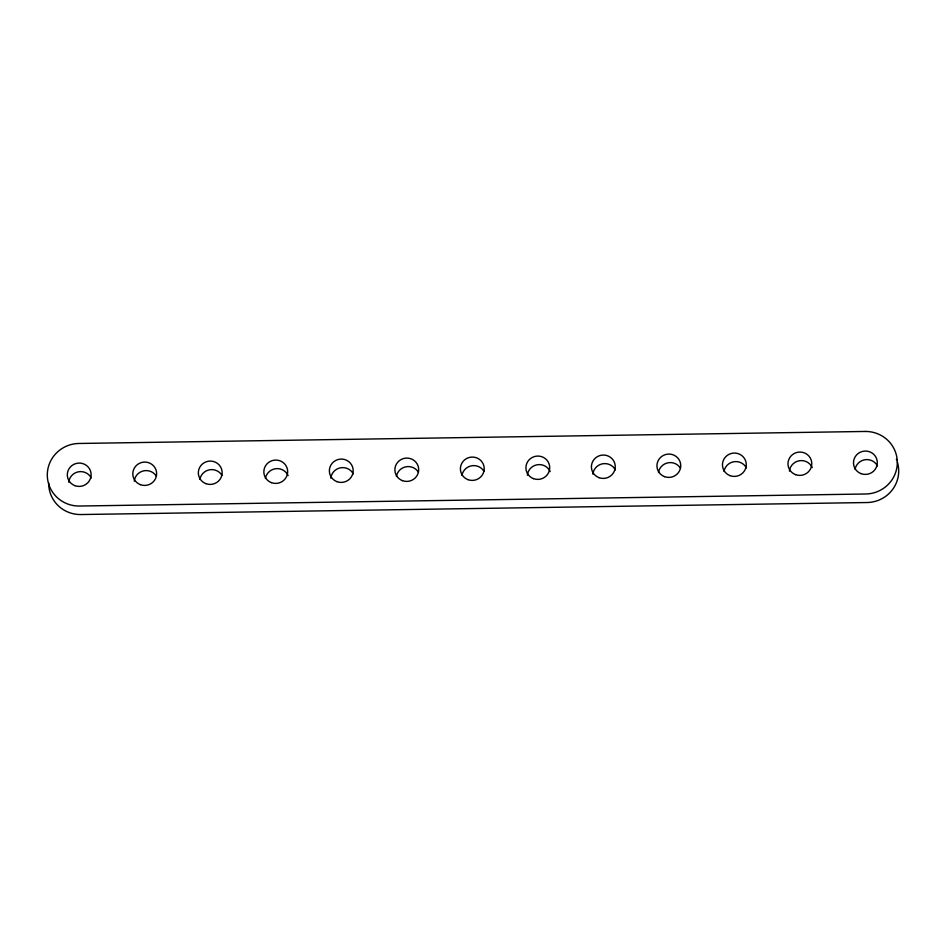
<?xml version="1.0" encoding="UTF-8"?>
<svg xmlns="http://www.w3.org/2000/svg" width="946" height="946" viewBox="0 0 946 946"><rect width="100%" height="100%" fill="white"/><g stroke="black" fill="none" stroke-linecap="round" stroke-linejoin="round"><path stroke-width="1.42" d="M48.778 485.724A31.928 31.265 -9.3 0 0 80.883 514.541L867.08 502.527A31.928 31.265 -9.3 0 0 897.352 462.05M48.719 484.742A31.928 31.265 -9.3 0 1 48.707 482.779M896.359 459.283A31.928 31.265 -9.3 0 1 896.713 460.194M68.751 482.188A11.92 11.671 -9.3 0 1 91.242 477.955M134.261 481.183A11.92 11.671 -9.3 0 1 156.409 476.311M199.878 479.456A11.92 11.671 -9.3 0 1 221.92 475.318M265.4 478.451A11.92 11.671 -9.3 0 1 288.104 475.613M330.816 478.179A11.92 11.671 -9.3 0 1 353.307 473.958M396.421 476.441A11.92 11.671 -9.3 0 1 418.475 472.302M461.944 475.448A11.92 11.671 -9.3 0 1 483.985 471.309M527.36 475.164A11.92 11.671 -9.3 0 1 550.17 471.605M592.882 474.171A11.92 11.671 -9.3 0 1 615.373 469.949M658.487 472.432A11.92 11.671 -9.3 0 1 680.529 468.305M724.009 471.439A11.92 11.671 -9.3 0 1 746.406 467.939M789.425 471.167A11.92 11.671 -9.3 0 1 812.236 467.608M855.042 469.429A11.92 11.671 -9.3 0 1 877.439 465.94M865.117 431.459L78.92 443.473A31.928 31.265 -9.3 0 0 47.3 475.235A31.928 31.265 -9.3 0 0 79.488 506.027L865.685 494.001A31.928 31.265 -9.3 0 0 897.305 462.239A31.928 31.265 -9.3 0 0 865.117 431.459M74.876 485.653A11.92 11.671 -9.3 0 0 90.982 472.917A11.92 11.671 -9.3 0 0 71.766 465.68A11.92 11.671 -9.3 0 0 74.876 485.653M140.386 484.659A11.92 11.671 -9.3 0 0 156.504 471.912A11.92 11.671 -9.3 0 0 137.276 464.687A11.92 11.671 -9.3 0 0 140.386 484.659M205.909 483.654A11.92 11.671 -9.3 0 0 222.014 470.907A11.92 11.671 -9.3 0 0 202.799 463.682A11.92 11.671 -9.3 0 0 205.909 483.654M271.419 482.649A11.92 11.671 -9.3 0 0 287.537 469.914A11.92 11.671 -9.3 0 0 268.309 462.677A11.92 11.671 -9.3 0 0 271.419 482.649M336.942 481.656A11.92 11.671 -9.3 0 0 353.047 468.909A11.92 11.671 -9.3 0 0 333.832 461.672A11.92 11.671 -9.3 0 0 336.942 481.656M402.452 480.651A11.92 11.671 -9.3 0 0 418.558 467.903A11.92 11.671 -9.3 0 0 399.342 460.678A11.92 11.671 -9.3 0 0 402.452 480.651M467.974 479.646A11.92 11.671 -9.3 0 0 484.08 466.898A11.92 11.671 -9.3 0 0 464.864 459.673A11.92 11.671 -9.3 0 0 467.974 479.646M533.485 478.641A11.92 11.671 -9.3 0 0 549.591 465.905A11.92 11.671 -9.3 0 0 530.375 458.668A11.92 11.671 -9.3 0 0 533.485 478.641M598.995 477.647A11.92 11.671 -9.3 0 0 615.113 464.9A11.92 11.671 -9.3 0 0 595.885 457.663A11.92 11.671 -9.3 0 0 598.995 477.647M664.518 476.642A11.92 11.671 -9.3 0 0 680.623 463.895A11.92 11.671 -9.3 0 0 661.408 456.67A11.92 11.671 -9.3 0 0 664.518 476.642M730.028 475.637A11.92 11.671 -9.3 0 0 746.146 462.901A11.92 11.671 -9.3 0 0 726.918 455.665A11.92 11.671 -9.3 0 0 730.028 475.637M795.551 474.632A11.92 11.671 -9.3 0 0 811.656 461.896A11.92 11.671 -9.3 0 0 792.441 454.659A11.92 11.671 -9.3 0 0 795.551 474.632M861.061 473.639A11.92 11.671 -9.3 0 0 877.178 460.891A11.92 11.671 -9.3 0 0 857.951 453.666A11.92 11.671 -9.3 0 0 861.061 473.639"/></g></svg>
